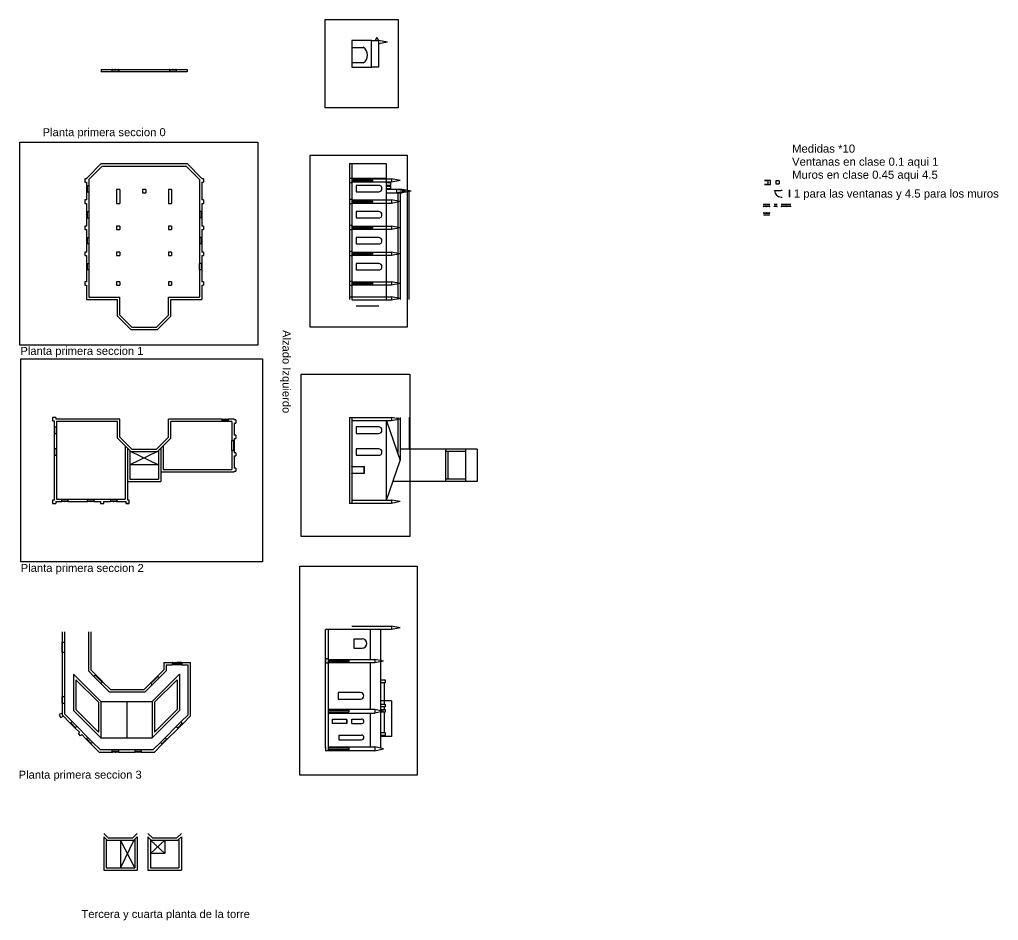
# Model space of a CAD drawing. Header units: millimetres. Extents: x 1971 to 2227, y 2630 to 3098.
# Drawn here: x 2103.8 to 2226.8, y 2651 to 2764.3 of the extents above; entities that cross this region are included whole.
import ezdxf

# ---------------------------------------------------------------- set-up
doc = ezdxf.new("R2010")
doc.units = ezdxf.units.MM
for name, color, linetype in [('CarpinteriaExterior', 130, 'Continuous'), ('Imagenes', 50, 'Continuous'), ('PrimerPlano', 160, 'Continuous'), ('SegundoPlano', 254, 'Continuous'), ('Texto', 250, 'Continuous')]:
    doc.layers.add(name, color=color, linetype=linetype)
doc.styles.get("Standard").update_dxf_attribs({"font": 'arial.ttf'})
picture_1 = doc.add_image_def('image3.png', size_in_pixel=(2560, 1440))
picture_2 = doc.add_image_def('image4.png', size_in_pixel=(2157, 1440))
picture_3 = doc.add_image_def('image2.png', size_in_pixel=(1712, 1440))
picture_4 = doc.add_image_def('image1.png', size_in_pixel=(1685, 1440))
picture_5 = doc.add_image_def('image8.png', size_in_pixel=(1920, 1080))
picture_6 = doc.add_image_def('image9.png', size_in_pixel=(1745, 1440))

msp = doc.modelspace()

# ---------------------------------------------------------------- linework, layer by layer
at = {"layer": 'CarpinteriaExterior'}
for p, q in [((2115.43, 2758.04), (2116.25, 2758.04)), ((2115.43, 2757.97), (2116.25, 2757.97)), ((2122.64, 2758.04), (2123.47, 2758.04)), ((2122.64, 2757.97), (2123.47, 2757.97)), ((2112.2, 2743.46), (2112.2, 2742.63)), ((2112.27, 2743.46), (2112.27, 2742.63)), ((2148.92, 2743.46), (2146.08, 2743.46)), ((2146.08, 2743.46), (2146.08, 2742.63)), ((2146.08, 2742.63), (2148.92, 2742.63)), ((2200.48, 2742.85), (2200.48, 2742.02)), ((2200.48, 2742.85), (2200.55, 2742.85)), ((2200.55, 2742.85), (2200.55, 2742.02)), ((2200.55, 2742.02), (2200.48, 2742.02)), ((2112.2, 2740.18), (2112.2, 2739.36)), ((2112.27, 2740.18), (2112.27, 2739.36)), ((2126.63, 2740.18), (2126.63, 2739.36)), ((2126.69, 2740.18), (2126.69, 2739.36)), ((2148.92, 2740.18), (2146.08, 2740.18)), ((2146.08, 2740.18), (2146.08, 2739.36)), ((2198.06, 2740.86), (2197.23, 2740.86)), ((2198.06, 2740.79), (2197.23, 2740.79)), ((2199, 2740.86), (2198.59, 2740.86)), ((2199, 2740.79), (2198.59, 2740.79)), ((2200.71, 2740.86), (2199.48, 2740.86)), ((2200.71, 2740.79), (2199.48, 2740.79)), ((2146.08, 2739.36), (2148.92, 2739.36)), ((2197.26, 2740.02), (2198.08, 2740.02)), ((2197.26, 2739.96), (2198.08, 2739.96)), ((2112.2, 2736.91), (2112.2, 2736.09)), ((2112.2, 2736.91), (2112.27, 2736.91)), ((2112.27, 2736.91), (2112.27, 2736.09)), ((2126.63, 2736.91), (2126.63, 2736.09)), ((2126.69, 2736.91), (2126.69, 2736.09)), ((2148.92, 2736.91), (2146.08, 2736.91)), ((2146.08, 2736.91), (2146.08, 2736.09)), ((2112.27, 2736.09), (2112.2, 2736.09)), ((2146.08, 2736.09), (2148.92, 2736.09)), ((2112.2, 2733.64), (2112.2, 2732.82)), ((2112.27, 2733.64), (2112.27, 2732.82)), ((2126.63, 2733.64), (2126.63, 2732.82)), ((2126.69, 2733.64), (2126.69, 2732.82)), ((2148.92, 2733.64), (2146.08, 2733.64)), ((2146.08, 2733.64), (2146.08, 2732.82)), ((2146.08, 2732.82), (2148.92, 2732.82)), ((2148.92, 2728.28), (2146.08, 2728.28)), ((2108.14, 2713.11), (2108.14, 2712.28)), ((2108.2, 2713.11), (2108.2, 2712.28)), ((2129.24, 2714.06), (2130.06, 2714.06)), ((2129.24, 2713.99), (2130.06, 2713.99)), ((2148.92, 2713.11), (2146.08, 2713.11)), ((2146.08, 2713.11), (2146.08, 2712.28)), ((2146.08, 2712.28), (2148.92, 2712.28)), ((2130.69, 2711.37), (2130.69, 2710.13)), ((2130.76, 2711.37), (2130.76, 2710.13)), ((2108.14, 2710.34), (2108.14, 2709.52)), ((2108.2, 2710.34), (2108.2, 2709.52)), ((2148.92, 2710.34), (2146.08, 2710.34)), ((2146.08, 2710.34), (2146.08, 2709.52)), ((2146.08, 2709.52), (2148.92, 2709.52)), ((2109.88, 2703.75), (2109.05, 2703.75)), ((2109.88, 2703.69), (2109.05, 2703.69)), ((2113.15, 2703.75), (2112.33, 2703.75)), ((2113.15, 2703.69), (2112.33, 2703.69)), ((2116.02, 2703.75), (2115.2, 2703.75)), ((2116.02, 2703.69), (2115.2, 2703.69)), ((2145.81, 2686.44), (2146.83, 2686.44)), ((2145.81, 2686.44), (2145.81, 2685.28)), ((2109.13, 2684.77), (2109.13, 2686.01)), ((2109.13, 2685.97), (2109.13, 2685.42)), ((2109.2, 2684.77), (2109.2, 2686.01)), ((2145.81, 2685.28), (2146.83, 2685.28)), ((2122.97, 2683.46), (2124.2, 2683.46)), ((2122.97, 2683.39), (2124.2, 2683.39)), ((2124.17, 2683.46), (2123.62, 2683.46)), ((2113.31, 2681.87), (2114.18, 2681)), ((2113.36, 2681.92), (2114.23, 2681.04)), ((2114.2, 2681.07), (2113.82, 2681.45)), ((2120.24, 2680.87), (2121.11, 2681.74)), ((2120.29, 2680.82), (2121.16, 2681.69)), ((2121.09, 2681.71), (2120.7, 2681.33)), ((2109.13, 2678.36), (2109.13, 2679.18)), ((2109.2, 2678.36), (2109.2, 2679.18)), ((2146.65, 2679.69), (2143.81, 2679.69)), ((2143.81, 2679.69), (2143.81, 2678.87)), ((2143.81, 2678.87), (2146.65, 2678.87)), ((2143.09, 2676.35), (2143.09, 2676.31)), ((2143.09, 2676.35), (2143.09, 2675.79)), ((2144.88, 2676.31), (2144.88, 2675.82)), ((2144.92, 2675.79), (2144.92, 2676.35)), ((2144.92, 2676.25), (2144.92, 2675.79)), ((2145.56, 2676.35), (2146.76, 2676.35)), ((2145.56, 2675.79), (2145.56, 2676.35)), ((2110.76, 2675.26), (2110.17, 2675.84)), ((2110.8, 2675.3), (2110.22, 2675.89)), ((2124.24, 2675.82), (2123.66, 2675.24)), ((2124.29, 2675.77), (2123.71, 2675.19)), ((2145.56, 2675.79), (2146.81, 2675.79)), ((2112.76, 2673.25), (2112.18, 2673.83)), ((2112.81, 2673.3), (2112.23, 2673.88)), ((2122.24, 2673.82), (2121.66, 2673.24)), ((2122.28, 2673.77), (2121.7, 2673.19)), ((2143.93, 2674.34), (2143.93, 2673.76)), ((2143.93, 2674.34), (2146.77, 2674.34)), ((2143.93, 2673.76), (2146.77, 2673.76)), ((2116.25, 2672.28), (2115.43, 2672.28)), ((2116.25, 2672.21), (2115.43, 2672.21)), ((2119.09, 2672.28), (2118.26, 2672.28)), ((2119.09, 2672.21), (2118.26, 2672.21))]:
    msp.add_line(p, q, dxfattribs=at)
for points in [[(2115.46, 2757.97), (2115.46, 2758.04), (2115.43, 2758.04), (2115.43, 2757.97), (2115.46, 2757.97)], [(2115.84, 2757.97), (2115.84, 2758.04), (2115.8, 2758.04), (2115.8, 2757.97), (2115.84, 2757.97)], [(2115.88, 2757.97), (2115.88, 2758.04), (2115.84, 2758.04), (2115.84, 2757.97), (2115.88, 2757.97)], [(2116.25, 2757.97), (2116.25, 2758.04), (2116.21, 2758.04), (2116.21, 2757.97), (2116.25, 2757.97)], [(2122.68, 2757.97), (2122.68, 2758.04), (2122.64, 2758.04), (2122.64, 2757.97), (2122.68, 2757.97)], [(2123.05, 2757.97), (2123.05, 2758.04), (2123.02, 2758.04), (2123.02, 2757.97), (2123.05, 2757.97)], [(2123.09, 2757.97), (2123.09, 2758.04), (2123.05, 2758.04), (2123.05, 2757.97), (2123.09, 2757.97)], [(2123.47, 2757.97), (2123.47, 2758.04), (2123.43, 2758.04), (2123.43, 2757.97), (2123.47, 2757.97)], [(2112.2, 2743.42), (2112.27, 2743.42), (2112.27, 2743.46), (2112.2, 2743.46), (2112.2, 2743.42)], [(2112.2, 2743.05), (2112.27, 2743.05), (2112.27, 2743.08), (2112.2, 2743.08), (2112.2, 2743.05)], [(2112.2, 2743.01), (2112.27, 2743.01), (2112.27, 2743.05), (2112.2, 2743.05), (2112.2, 2743.01)], [(2112.2, 2742.63), (2112.27, 2742.63), (2112.27, 2742.67), (2112.2, 2742.67), (2112.2, 2742.63)], [(2200.48, 2742.81), (2200.55, 2742.81), (2200.55, 2742.85), (2200.48, 2742.85), (2200.48, 2742.81)], [(2200.48, 2742.44), (2200.55, 2742.44), (2200.55, 2742.47), (2200.48, 2742.47), (2200.48, 2742.44)], [(2200.48, 2742.4), (2200.55, 2742.4), (2200.55, 2742.44), (2200.48, 2742.44), (2200.48, 2742.4)], [(2200.48, 2742.02), (2200.55, 2742.02), (2200.55, 2742.06), (2200.48, 2742.06), (2200.48, 2742.02)], [(2112.2, 2740.15), (2112.27, 2740.15), (2112.27, 2740.18), (2112.2, 2740.18), (2112.2, 2740.15)], [(2126.63, 2740.15), (2126.69, 2740.15), (2126.69, 2740.18), (2126.63, 2740.18), (2126.63, 2740.15)], [(2197.23, 2740.86), (2197.23, 2740.79), (2197.27, 2740.79), (2197.27, 2740.86), (2197.23, 2740.86)], [(2197.61, 2740.86), (2197.61, 2740.79), (2197.64, 2740.79), (2197.64, 2740.86), (2197.61, 2740.86)], [(2197.64, 2740.86), (2197.64, 2740.79), (2197.68, 2740.79), (2197.68, 2740.86), (2197.64, 2740.86)], [(2198.02, 2740.86), (2198.02, 2740.79), (2198.06, 2740.79), (2198.06, 2740.86), (2198.02, 2740.86)], [(2198.59, 2740.86), (2198.59, 2740.79), (2198.62, 2740.79), (2198.62, 2740.86), (2198.59, 2740.86)], [(2198.96, 2740.86), (2198.96, 2740.79), (2199, 2740.79), (2199, 2740.86), (2198.96, 2740.86)], [(2199.48, 2740.86), (2199.48, 2740.79), (2199.52, 2740.79), (2199.52, 2740.86), (2199.48, 2740.86)], [(2200.06, 2740.86), (2200.06, 2740.79), (2200.1, 2740.79), (2200.1, 2740.86), (2200.06, 2740.86)], [(2200.1, 2740.86), (2200.1, 2740.79), (2200.13, 2740.79), (2200.13, 2740.86), (2200.1, 2740.86)], [(2200.68, 2740.86), (2200.68, 2740.79), (2200.71, 2740.79), (2200.71, 2740.86), (2200.68, 2740.86)], [(2112.2, 2739.77), (2112.27, 2739.77), (2112.27, 2739.81), (2112.2, 2739.81), (2112.2, 2739.77)], [(2112.2, 2739.74), (2112.27, 2739.74), (2112.27, 2739.77), (2112.2, 2739.77), (2112.2, 2739.74)], [(2112.2, 2739.36), (2112.27, 2739.36), (2112.27, 2739.4), (2112.2, 2739.4), (2112.2, 2739.36)], [(2126.63, 2739.77), (2126.69, 2739.77), (2126.69, 2739.81), (2126.63, 2739.81), (2126.63, 2739.77)], [(2126.63, 2739.74), (2126.69, 2739.74), (2126.69, 2739.77), (2126.63, 2739.77), (2126.63, 2739.74)], [(2126.63, 2739.36), (2126.69, 2739.36), (2126.69, 2739.4), (2126.63, 2739.4), (2126.63, 2739.36)], [(2197.29, 2739.96), (2197.29, 2740.02), (2197.26, 2740.02), (2197.26, 2739.96), (2197.29, 2739.96)], [(2197.67, 2739.96), (2197.67, 2740.02), (2197.63, 2740.02), (2197.63, 2739.96), (2197.67, 2739.96)], [(2197.7, 2739.96), (2197.7, 2740.02), (2197.67, 2740.02), (2197.67, 2739.96), (2197.7, 2739.96)], [(2198.08, 2739.96), (2198.08, 2740.02), (2198.04, 2740.02), (2198.04, 2739.96), (2198.08, 2739.96)], [(2112.2, 2736.88), (2112.27, 2736.88), (2112.27, 2736.91), (2112.2, 2736.91), (2112.2, 2736.88)], [(2112.2, 2736.5), (2112.27, 2736.5), (2112.27, 2736.54), (2112.2, 2736.54), (2112.2, 2736.5)], [(2112.2, 2736.47), (2112.27, 2736.47), (2112.27, 2736.5), (2112.2, 2736.5), (2112.2, 2736.47)], [(2126.63, 2736.88), (2126.69, 2736.88), (2126.69, 2736.91), (2126.63, 2736.91), (2126.63, 2736.88)], [(2126.63, 2736.5), (2126.69, 2736.5), (2126.69, 2736.54), (2126.63, 2736.54), (2126.63, 2736.5)], [(2126.63, 2736.47), (2126.69, 2736.47), (2126.69, 2736.5), (2126.63, 2736.5), (2126.63, 2736.47)], [(2112.2, 2736.09), (2112.27, 2736.09), (2112.27, 2736.13), (2112.2, 2736.13), (2112.2, 2736.09)], [(2126.63, 2736.09), (2126.69, 2736.09), (2126.69, 2736.13), (2126.63, 2736.13), (2126.63, 2736.09)], [(2112.2, 2733.6), (2112.27, 2733.6), (2112.27, 2733.64), (2112.2, 2733.64), (2112.2, 2733.6)], [(2112.2, 2733.23), (2112.27, 2733.23), (2112.27, 2733.27), (2112.2, 2733.27), (2112.2, 2733.23)], [(2112.2, 2733.19), (2112.27, 2733.19), (2112.27, 2733.23), (2112.2, 2733.23), (2112.2, 2733.19)], [(2112.2, 2732.82), (2112.27, 2732.82), (2112.27, 2732.86), (2112.2, 2732.86), (2112.2, 2732.82)], [(2126.63, 2733.6), (2126.69, 2733.6), (2126.69, 2733.64), (2126.63, 2733.64), (2126.63, 2733.6)], [(2126.63, 2733.23), (2126.69, 2733.23), (2126.69, 2733.27), (2126.63, 2733.27), (2126.63, 2733.23)], [(2126.63, 2733.19), (2126.69, 2733.19), (2126.69, 2733.23), (2126.63, 2733.23), (2126.63, 2733.19)], [(2126.63, 2732.82), (2126.69, 2732.82), (2126.69, 2732.86), (2126.63, 2732.86), (2126.63, 2732.82)], [(2108.14, 2713.07), (2108.2, 2713.07), (2108.2, 2713.11), (2108.14, 2713.11), (2108.14, 2713.07)], [(2129.27, 2713.99), (2129.27, 2714.06), (2129.24, 2714.06), (2129.24, 2713.99), (2129.27, 2713.99)], [(2129.65, 2713.99), (2129.65, 2714.06), (2129.61, 2714.06), (2129.61, 2713.99), (2129.65, 2713.99)], [(2129.69, 2713.99), (2129.69, 2714.06), (2129.65, 2714.06), (2129.65, 2713.99), (2129.69, 2713.99)], [(2130.06, 2713.99), (2130.06, 2714.06), (2130.02, 2714.06), (2130.02, 2713.99), (2130.06, 2713.99)], [(2108.14, 2712.69), (2108.2, 2712.69), (2108.2, 2712.73), (2108.14, 2712.73), (2108.14, 2712.69)], [(2108.14, 2712.66), (2108.2, 2712.66), (2108.2, 2712.69), (2108.14, 2712.69), (2108.14, 2712.66)], [(2108.14, 2712.28), (2108.2, 2712.28), (2108.2, 2712.32), (2108.14, 2712.32), (2108.14, 2712.28)], [(2130.69, 2711.33), (2130.76, 2711.33), (2130.76, 2711.37), (2130.69, 2711.37), (2130.69, 2711.33)], [(2130.69, 2710.75), (2130.76, 2710.75), (2130.76, 2710.79), (2130.69, 2710.79), (2130.69, 2710.75)], [(2130.69, 2710.71), (2130.76, 2710.71), (2130.76, 2710.75), (2130.69, 2710.75), (2130.69, 2710.71)], [(2108.14, 2710.31), (2108.2, 2710.31), (2108.2, 2710.34), (2108.14, 2710.34), (2108.14, 2710.31)], [(2108.14, 2709.93), (2108.2, 2709.93), (2108.2, 2709.97), (2108.14, 2709.97), (2108.14, 2709.93)], [(2108.14, 2709.89), (2108.2, 2709.89), (2108.2, 2709.93), (2108.14, 2709.93), (2108.14, 2709.89)], [(2108.14, 2709.52), (2108.2, 2709.52), (2108.2, 2709.56), (2108.14, 2709.56), (2108.14, 2709.52)], [(2130.69, 2710.13), (2130.76, 2710.13), (2130.76, 2710.17), (2130.69, 2710.17), (2130.69, 2710.13)], [(2147.1, 2708.08), (2145.54, 2708.08), (2145.54, 2708.12), (2147.13, 2708.12)], [(2147.13, 2707.23), (2145.54, 2707.23), (2145.54, 2707.26), (2147.1, 2707.26)], [(2147.1, 2707.26), (2147.1, 2708.08)], [(2147.13, 2707.23), (2147.13, 2708.12)], [(2109.05, 2703.75), (2109.05, 2703.69), (2109.09, 2703.69), (2109.09, 2703.75), (2109.05, 2703.75)], [(2109.43, 2703.75), (2109.43, 2703.69), (2109.47, 2703.69), (2109.47, 2703.75), (2109.43, 2703.75)], [(2109.47, 2703.75), (2109.47, 2703.69), (2109.5, 2703.69), (2109.5, 2703.75), (2109.47, 2703.75)], [(2109.84, 2703.75), (2109.84, 2703.69), (2109.88, 2703.69), (2109.88, 2703.75), (2109.84, 2703.75)], [(2112.33, 2703.75), (2112.33, 2703.69), (2112.37, 2703.69), (2112.37, 2703.75), (2112.33, 2703.75)], [(2112.71, 2703.75), (2112.71, 2703.69), (2112.74, 2703.69), (2112.74, 2703.75), (2112.71, 2703.75)], [(2112.74, 2703.75), (2112.74, 2703.69), (2112.78, 2703.69), (2112.78, 2703.75), (2112.74, 2703.75)], [(2113.12, 2703.75), (2113.12, 2703.69), (2113.15, 2703.69), (2113.15, 2703.75), (2113.12, 2703.75)], [(2115.2, 2703.75), (2115.2, 2703.69), (2115.24, 2703.69), (2115.24, 2703.75), (2115.2, 2703.75)], [(2115.57, 2703.75), (2115.57, 2703.69), (2115.61, 2703.69), (2115.61, 2703.75), (2115.57, 2703.75)], [(2115.61, 2703.75), (2115.61, 2703.69), (2115.65, 2703.69), (2115.65, 2703.75), (2115.61, 2703.75)], [(2115.99, 2703.75), (2115.99, 2703.69), (2116.02, 2703.69), (2116.02, 2703.75), (2115.99, 2703.75)], [(2109.2, 2686.01), (2109.13, 2686.01), (2109.13, 2685.97), (2109.2, 2685.97), (2109.2, 2686.01)], [(2109.2, 2685.42), (2109.13, 2685.42), (2109.13, 2685.39), (2109.2, 2685.39), (2109.2, 2685.42)], [(2109.2, 2685.39), (2109.13, 2685.39), (2109.13, 2685.35), (2109.2, 2685.35), (2109.2, 2685.39)], [(2109.2, 2684.81), (2109.13, 2684.81), (2109.13, 2684.77), (2109.2, 2684.77), (2109.2, 2684.81)], [(2123.01, 2683.39), (2123.01, 2683.46), (2122.97, 2683.46), (2122.97, 2683.39), (2123.01, 2683.39)], [(2123.59, 2683.39), (2123.59, 2683.46), (2123.55, 2683.46), (2123.55, 2683.39), (2123.59, 2683.39)], [(2123.62, 2683.39), (2123.62, 2683.46), (2123.59, 2683.46), (2123.59, 2683.39), (2123.62, 2683.39)], [(2124.2, 2683.39), (2124.2, 2683.46), (2124.17, 2683.46), (2124.17, 2683.39), (2124.2, 2683.39)], [(2113.33, 2681.84), (2113.38, 2681.89), (2113.36, 2681.92), (2113.31, 2681.87), (2113.33, 2681.84)], [(2113.74, 2681.43), (2113.79, 2681.48), (2113.77, 2681.5), (2113.72, 2681.46), (2113.74, 2681.43)], [(2113.77, 2681.41), (2113.82, 2681.45), (2113.79, 2681.48), (2113.74, 2681.43), (2113.77, 2681.41)], [(2120.72, 2681.26), (2120.68, 2681.3), (2120.65, 2681.28), (2120.7, 2681.23), (2120.72, 2681.26)], [(2120.75, 2681.28), (2120.7, 2681.33), (2120.68, 2681.3), (2120.72, 2681.26), (2120.75, 2681.28)], [(2121.16, 2681.69), (2121.11, 2681.74), (2121.09, 2681.71), (2121.13, 2681.67), (2121.16, 2681.69)], [(2114.18, 2681), (2114.23, 2681.04), (2114.2, 2681.07), (2114.15, 2681.02), (2114.18, 2681)], [(2120.31, 2680.85), (2120.27, 2680.89), (2120.24, 2680.87), (2120.29, 2680.82), (2120.31, 2680.85)], [(2109.2, 2679.18), (2109.13, 2679.18), (2109.13, 2679.14), (2109.2, 2679.14), (2109.2, 2679.18)], [(2109.2, 2678.81), (2109.13, 2678.81), (2109.13, 2678.77), (2109.2, 2678.77), (2109.2, 2678.81)], [(2109.2, 2678.77), (2109.13, 2678.77), (2109.13, 2678.73), (2109.2, 2678.73), (2109.2, 2678.77)], [(2109.2, 2678.39), (2109.13, 2678.39), (2109.13, 2678.36), (2109.2, 2678.36), (2109.2, 2678.39)], [(2143.09, 2676.35), (2144.92, 2676.35)], [(2144.88, 2676.31), (2143.09, 2676.31)], [(2110.22, 2675.89), (2110.17, 2675.84), (2110.2, 2675.81), (2110.25, 2675.86), (2110.22, 2675.89)], [(2110.49, 2675.62), (2110.44, 2675.57), (2110.47, 2675.55), (2110.51, 2675.59), (2110.49, 2675.62)], [(2110.51, 2675.59), (2110.47, 2675.55), (2110.49, 2675.52), (2110.54, 2675.57), (2110.51, 2675.59)], [(2110.78, 2675.33), (2110.73, 2675.28), (2110.76, 2675.26), (2110.8, 2675.3), (2110.78, 2675.33)], [(2123.66, 2675.24), (2123.71, 2675.19), (2123.73, 2675.22), (2123.68, 2675.27), (2123.66, 2675.24)], [(2123.92, 2675.51), (2123.97, 2675.46), (2124, 2675.48), (2123.95, 2675.53), (2123.92, 2675.51)], [(2123.95, 2675.53), (2124, 2675.48), (2124.02, 2675.51), (2123.98, 2675.56), (2123.95, 2675.53)], [(2124.21, 2675.8), (2124.26, 2675.75), (2124.29, 2675.77), (2124.24, 2675.82), (2124.21, 2675.8)], [(2143.09, 2675.82), (2144.88, 2675.82)], [(2144.92, 2675.79), (2143.09, 2675.79)], [(2112.23, 2673.88), (2112.18, 2673.83), (2112.2, 2673.81), (2112.25, 2673.86), (2112.23, 2673.88)], [(2122.21, 2673.79), (2122.26, 2673.75), (2122.28, 2673.77), (2122.24, 2673.82), (2122.21, 2673.79)], [(2112.49, 2673.62), (2112.44, 2673.57), (2112.47, 2673.54), (2112.52, 2673.59), (2112.49, 2673.62)], [(2112.52, 2673.59), (2112.47, 2673.54), (2112.5, 2673.52), (2112.54, 2673.57), (2112.52, 2673.59)], [(2112.78, 2673.33), (2112.73, 2673.28), (2112.76, 2673.25), (2112.81, 2673.3), (2112.78, 2673.33)], [(2121.66, 2673.24), (2121.7, 2673.19), (2121.73, 2673.22), (2121.68, 2673.26), (2121.66, 2673.24)], [(2121.92, 2673.5), (2121.97, 2673.45), (2121.99, 2673.48), (2121.95, 2673.53), (2121.92, 2673.5)], [(2121.95, 2673.53), (2121.99, 2673.48), (2122.02, 2673.51), (2121.97, 2673.55), (2121.95, 2673.53)], [(2115.43, 2672.28), (2115.43, 2672.21), (2115.47, 2672.21), (2115.47, 2672.28), (2115.43, 2672.28)], [(2115.81, 2672.28), (2115.81, 2672.21), (2115.84, 2672.21), (2115.84, 2672.28), (2115.81, 2672.28)], [(2115.84, 2672.28), (2115.84, 2672.21), (2115.88, 2672.21), (2115.88, 2672.28), (2115.84, 2672.28)], [(2116.22, 2672.28), (2116.22, 2672.21), (2116.25, 2672.21), (2116.25, 2672.28), (2116.22, 2672.28)], [(2118.26, 2672.28), (2118.26, 2672.21), (2118.3, 2672.21), (2118.3, 2672.28), (2118.26, 2672.28)], [(2118.64, 2672.28), (2118.64, 2672.21), (2118.68, 2672.21), (2118.68, 2672.28), (2118.64, 2672.28)], [(2118.68, 2672.28), (2118.68, 2672.21), (2118.71, 2672.21), (2118.71, 2672.28), (2118.68, 2672.28)], [(2119.05, 2672.28), (2119.05, 2672.21), (2119.09, 2672.21), (2119.09, 2672.28), (2119.05, 2672.28)]]:
    msp.add_lwpolyline(points, dxfattribs=at)
for points in [[(2198.65, 2742.78), (2198.65, 2742.81), (2199.47, 2742.81), (2199.47, 2742.78)], [(2199.47, 2742.81), (2199.47, 2742.84), (2199.58, 2742.84), (2199.58, 2742.81)], [(2199.47, 2741.95), (2199.47, 2741.99), (2199.58, 2741.99), (2199.58, 2741.95)]]:
    msp.add_lwpolyline(points, close=True, dxfattribs=at)
for centre, radius, start, end in [((2148.92, 2743.05), 0.411, 270, 90), ((2199.47, 2742.81), 0.823, 180, 270), ((2148.92, 2739.77), 0.411, 270, 90), ((2148.92, 2736.5), 0.411, 270, 90), ((2148.92, 2733.23), 0.411, 270, 90), ((2148.92, 2712.69), 0.411, 270, 90), ((2148.92, 2709.93), 0.411, 270, 90), ((2146.83, 2685.86), 0.581, 270, 90), ((2146.65, 2679.28), 0.411, 270, 90), ((2146.78, 2676.07), 0.28, 276.5533, 93.3286), ((2146.77, 2674.05), 0.291, 270, 90)]:
    msp.add_arc(centre, radius, start, end, dxfattribs=at)
at = {"layer": 'PrimerPlano'}
for p, q in [((2145.54, 2761.66), (2145.54, 2758.32)), ((2114.05, 2758.04), (2115.43, 2758.04)), ((2114.05, 2758.04), (2114.05, 2757.74)), ((2115.43, 2757.74), (2114.05, 2757.74)), ((2115.43, 2757.74), (2115.43, 2758.04)), ((2116.25, 2758.04), (2116.25, 2757.74)), ((2116.25, 2758.04), (2122.64, 2758.04)), ((2122.64, 2757.74), (2116.25, 2757.74)), ((2122.64, 2758.04), (2122.64, 2757.74)), ((2123.47, 2758.04), (2123.47, 2757.74)), ((2123.47, 2758.04), (2124.84, 2758.04)), ((2124.84, 2757.74), (2123.47, 2757.74)), ((2124.84, 2758.04), (2124.84, 2757.74)), ((2112.2, 2744.34), (2114.05, 2746.19)), ((2112.5, 2744.21), (2114.17, 2745.88)), ((2114.05, 2746.19), (2124.84, 2746.19)), ((2114.17, 2745.88), (2124.72, 2745.88)), ((2126.39, 2744.21), (2124.72, 2745.88)), ((2126.69, 2744.34), (2124.84, 2746.19)), ((2145.23, 2746.19), (2145.23, 2729.12)), ((2111.99, 2744.27), (2111.99, 2743.86)), ((2112.2, 2744.27), (2111.99, 2744.27)), ((2111.99, 2743.86), (2112.2, 2743.86)), ((2112.2, 2744.34), (2112.2, 2744.27)), ((2112.2, 2743.86), (2112.2, 2741.62)), ((2112.5, 2744.21), (2112.5, 2743.46)), ((2126.39, 2744.21), (2126.39, 2740.18)), ((2126.69, 2744.34), (2126.69, 2744.27)), ((2126.9, 2744.27), (2126.69, 2744.27)), ((2126.69, 2743.86), (2126.9, 2743.86)), ((2126.69, 2743.86), (2126.69, 2741.62)), ((2126.9, 2744.27), (2126.9, 2743.86)), ((2198.15, 2744.09), (2197.41, 2744.09)), ((2197.82, 2744.03), (2197.41, 2744.03)), ((2197.82, 2744.03), (2197.82, 2743.62)), ((2198.15, 2743.55), (2198.15, 2744.09)), ((2198.82, 2744.05), (2198.82, 2743.64)), ((2199.23, 2744.05), (2198.82, 2744.05)), ((2199.23, 2744.05), (2199.23, 2743.64)), ((2112.2, 2743.46), (2112.5, 2743.46)), ((2112.2, 2742.63), (2112.5, 2742.63)), ((2112.5, 2742.63), (2112.5, 2740.18)), ((2115.99, 2742.92), (2115.99, 2741.2)), ((2116.4, 2742.92), (2115.99, 2742.92)), ((2116.4, 2742.92), (2116.4, 2741.2)), ((2119.24, 2742.92), (2119.24, 2742.51)), ((2119.65, 2742.92), (2119.24, 2742.92)), ((2119.65, 2742.92), (2119.65, 2742.51)), ((2122.49, 2742.92), (2122.49, 2741.2)), ((2122.9, 2742.92), (2122.49, 2742.92)), ((2122.9, 2742.92), (2122.9, 2741.2)), ((2197.41, 2743.62), (2197.82, 2743.62)), ((2197.41, 2743.55), (2198.15, 2743.55)), ((2198.82, 2743.64), (2199.23, 2743.64)), ((2111.99, 2741.62), (2111.99, 2741.2)), ((2112.2, 2741.62), (2111.99, 2741.62)), ((2119.24, 2742.51), (2119.65, 2742.51)), ((2126.9, 2741.62), (2126.69, 2741.62)), ((2126.9, 2741.62), (2126.9, 2741.2)), ((2111.99, 2741.2), (2112.2, 2741.2)), ((2112.2, 2741.2), (2112.2, 2740.18)), ((2112.2, 2740.18), (2112.5, 2740.18)), ((2115.99, 2741.2), (2116.4, 2741.2)), ((2122.49, 2741.2), (2122.9, 2741.2)), ((2126.69, 2740.18), (2126.39, 2740.18)), ((2126.69, 2741.2), (2126.9, 2741.2)), ((2126.69, 2741.2), (2126.69, 2738.34)), ((2112.2, 2739.36), (2112.2, 2738.34)), ((2112.2, 2739.36), (2112.5, 2739.36)), ((2112.5, 2739.36), (2112.5, 2737.13)), ((2126.39, 2739.36), (2126.39, 2736.91)), ((2126.69, 2739.36), (2126.39, 2739.36)), ((2111.99, 2738.34), (2111.99, 2737.93)), ((2112.2, 2738.34), (2111.99, 2738.34)), ((2111.99, 2737.93), (2112.2, 2737.93)), ((2112.2, 2737.93), (2112.2, 2737.13)), ((2115.99, 2738.34), (2115.99, 2737.93)), ((2116.4, 2738.34), (2115.99, 2738.34)), ((2115.99, 2737.93), (2116.4, 2737.93)), ((2116.4, 2738.34), (2116.4, 2737.93)), ((2122.49, 2738.34), (2122.49, 2737.93)), ((2122.9, 2738.34), (2122.49, 2738.34)), ((2122.49, 2737.93), (2122.9, 2737.93)), ((2122.9, 2738.34), (2122.9, 2737.93)), ((2126.9, 2738.34), (2126.69, 2738.34)), ((2126.69, 2737.93), (2126.9, 2737.93)), ((2126.69, 2737.93), (2126.69, 2735.07)), ((2126.9, 2738.34), (2126.9, 2737.93)), ((2112.2, 2737.13), (2112.2, 2736.91)), ((2112.2, 2736.91), (2112.5, 2736.91)), ((2112.5, 2737.13), (2112.5, 2737.13)), ((2112.5, 2737.13), (2112.5, 2736.91)), ((2126.69, 2736.91), (2126.39, 2736.91)), ((2112.2, 2736.09), (2112.2, 2735.07)), ((2112.5, 2736.09), (2112.2, 2736.09)), ((2112.5, 2736.09), (2112.5, 2733.64)), ((2126.39, 2736.09), (2126.39, 2733.64)), ((2126.69, 2736.09), (2126.39, 2736.09)), ((2111.99, 2735.07), (2111.99, 2734.66)), ((2112.2, 2735.07), (2111.99, 2735.07)), ((2111.99, 2734.66), (2112.2, 2734.66)), ((2112.2, 2734.66), (2112.2, 2731.32)), ((2115.99, 2735.07), (2115.99, 2734.66)), ((2116.4, 2735.07), (2115.99, 2735.07)), ((2115.99, 2734.66), (2116.4, 2734.66)), ((2116.4, 2735.07), (2116.4, 2734.66)), ((2122.49, 2735.07), (2122.49, 2734.66)), ((2122.9, 2735.07), (2122.49, 2735.07)), ((2122.49, 2734.66), (2122.9, 2734.66)), ((2122.9, 2735.07), (2122.9, 2734.66)), ((2126.9, 2735.07), (2126.69, 2735.07)), ((2126.69, 2734.66), (2126.9, 2734.66)), ((2126.69, 2734.66), (2126.69, 2731.32)), ((2126.9, 2735.07), (2126.9, 2734.66)), ((2112.2, 2733.64), (2112.5, 2733.64)), ((2112.5, 2732.82), (2112.2, 2732.82)), ((2112.5, 2732.82), (2112.5, 2729.42)), ((2126.69, 2733.64), (2126.39, 2733.64)), ((2126.39, 2732.82), (2126.39, 2729.42)), ((2126.69, 2732.82), (2126.39, 2732.82)), ((2111.99, 2731.32), (2111.99, 2730.91)), ((2112.2, 2731.32), (2111.99, 2731.32)), ((2111.99, 2730.91), (2112.2, 2730.91)), ((2112.2, 2730.91), (2112.2, 2729.12)), ((2115.99, 2731.32), (2115.99, 2730.91)), ((2116.4, 2731.32), (2115.99, 2731.32)), ((2115.99, 2730.91), (2116.4, 2730.91)), ((2116.4, 2731.32), (2116.4, 2730.91)), ((2122.49, 2731.32), (2122.49, 2730.91)), ((2122.9, 2731.32), (2122.49, 2731.32)), ((2122.49, 2730.91), (2122.9, 2730.91)), ((2122.9, 2731.32), (2122.9, 2730.91)), ((2126.9, 2731.32), (2126.69, 2731.32)), ((2126.69, 2730.91), (2126.9, 2730.91)), ((2126.69, 2730.91), (2126.69, 2729.12)), ((2126.9, 2731.32), (2126.9, 2730.91)), ((2112.2, 2729.12), (2114.75, 2729.12)), ((2112.5, 2729.42), (2114.75, 2729.42)), ((2114.75, 2729.42), (2116.4, 2729.42)), ((2114.75, 2729.12), (2116.1, 2729.12)), ((2116.1, 2727.02), (2116.1, 2729.12)), ((2116.4, 2727.15), (2116.4, 2729.42)), ((2122.49, 2729.42), (2125.04, 2729.42)), ((2122.49, 2727.15), (2122.49, 2729.42)), ((2122.79, 2729.12), (2125.04, 2729.12)), ((2122.79, 2727.02), (2122.79, 2729.12)), ((2125.04, 2729.42), (2126.39, 2729.42)), ((2125.04, 2729.12), (2126.69, 2729.12)), ((2117.77, 2725.35), (2116.1, 2727.02)), ((2117.9, 2725.65), (2116.4, 2727.15)), ((2120.99, 2725.65), (2122.49, 2727.15)), ((2121.12, 2725.35), (2122.79, 2727.02)), ((2117.9, 2725.65), (2120.99, 2725.65)), ((2117.77, 2725.35), (2121.12, 2725.35)), ((2107.93, 2714.27), (2107.93, 2713.85)), ((2108.34, 2714.27), (2107.93, 2714.27)), ((2107.93, 2713.85), (2108.14, 2713.85)), ((2108.14, 2713.85), (2108.14, 2713.11)), ((2108.14, 2713.11), (2108.44, 2713.11)), ((2108.34, 2714.27), (2108.34, 2714.06)), ((2116.4, 2714.06), (2108.34, 2714.06)), ((2116.1, 2713.76), (2108.44, 2713.76)), ((2108.44, 2713.76), (2108.44, 2713.11)), ((2116.1, 2711.66), (2116.1, 2713.76)), ((2116.4, 2711.79), (2116.4, 2714.06)), ((2129.24, 2714.06), (2122.49, 2714.06)), ((2122.49, 2711.79), (2122.49, 2714.06)), ((2129.24, 2713.76), (2122.79, 2713.76)), ((2122.79, 2711.66), (2122.79, 2713.76)), ((2129.24, 2713.76), (2129.24, 2714.06)), ((2130.76, 2714.06), (2130.06, 2714.06)), ((2130.06, 2713.76), (2130.06, 2714.06)), ((2130.45, 2713.76), (2130.06, 2713.76)), ((2130.45, 2713.76), (2130.45, 2711.37)), ((2130.76, 2714.06), (2130.76, 2713.99)), ((2130.96, 2713.99), (2130.76, 2713.99)), ((2130.76, 2713.58), (2130.96, 2713.58)), ((2130.76, 2713.58), (2130.76, 2712.06)), ((2130.96, 2713.99), (2130.96, 2713.58)), ((2145.23, 2714.27), (2145.23, 2703.48)), ((2108.14, 2712.28), (2108.14, 2710.34)), ((2108.14, 2712.28), (2108.44, 2712.28)), ((2108.44, 2712.28), (2108.44, 2710.34)), ((2130.96, 2712.06), (2130.76, 2712.06)), ((2130.96, 2712.06), (2130.96, 2711.65)), ((2117.77, 2709.99), (2116.1, 2711.66)), ((2117.9, 2710.29), (2116.4, 2711.79)), ((2117.05, 2710.72), (2117.05, 2703.99)), ((2120.99, 2710.29), (2122.49, 2711.79)), ((2121.12, 2709.99), (2122.79, 2711.66)), ((2121.85, 2710.72), (2121.85, 2707.74)), ((2130.45, 2711.37), (2130.76, 2711.37)), ((2130.76, 2711.65), (2130.96, 2711.65)), ((2130.76, 2711.65), (2130.76, 2711.37)), ((2108.44, 2710.34), (2108.14, 2710.34)), ((2108.14, 2709.52), (2108.14, 2703.89)), ((2108.14, 2709.52), (2108.44, 2709.52)), ((2108.44, 2709.52), (2108.44, 2703.99)), ((2117.35, 2710.42), (2117.35, 2703.89)), ((2117.65, 2710.11), (2117.65, 2706.52)), ((2117.77, 2709.99), (2121.12, 2709.99)), ((2117.9, 2710.29), (2120.99, 2710.29)), ((2121.24, 2710.11), (2121.24, 2706.52)), ((2121.55, 2710.42), (2121.55, 2706.22)), ((2130.76, 2710.13), (2130.45, 2710.13)), ((2130.45, 2710.13), (2130.45, 2707.74)), ((2130.76, 2710.13), (2130.76, 2709.85)), ((2130.96, 2709.85), (2130.76, 2709.85)), ((2130.76, 2709.44), (2130.96, 2709.44)), ((2130.76, 2709.44), (2130.76, 2707.92)), ((2130.96, 2709.85), (2130.96, 2709.44)), ((2121.24, 2708.32), (2117.65, 2708.32)), ((2117.65, 2708.32), (2117.65, 2708.32)), ((2121.55, 2707.44), (2130.76, 2707.44)), ((2121.85, 2707.74), (2130.45, 2707.74)), ((2130.96, 2707.92), (2130.76, 2707.92)), ((2130.76, 2707.51), (2130.96, 2707.51)), ((2130.76, 2707.51), (2130.76, 2707.44)), ((2130.96, 2707.92), (2130.96, 2707.51)), ((2117.35, 2706.22), (2121.55, 2706.22)), ((2117.65, 2706.52), (2121.24, 2706.52)), ((2107.93, 2703.89), (2107.93, 2703.48)), ((2108.14, 2703.89), (2107.93, 2703.89)), ((2107.93, 2703.48), (2108.34, 2703.48)), ((2108.34, 2703.69), (2109.05, 2703.69)), ((2108.34, 2703.69), (2108.34, 2703.48)), ((2108.44, 2703.99), (2109.05, 2703.99)), ((2109.05, 2703.99), (2109.05, 2703.75)), ((2109.88, 2703.99), (2112.33, 2703.99)), ((2109.88, 2703.99), (2109.88, 2703.75)), ((2109.88, 2703.69), (2112.33, 2703.69)), ((2112.33, 2703.75), (2112.33, 2703.99)), ((2113.15, 2703.99), (2115.2, 2703.99)), ((2113.15, 2703.75), (2113.15, 2703.99)), ((2113.15, 2703.69), (2113.97, 2703.69)), ((2113.97, 2703.69), (2113.97, 2703.48)), ((2113.97, 2703.48), (2114.38, 2703.48)), ((2114.38, 2703.48), (2114.38, 2703.69)), ((2114.38, 2703.69), (2115.2, 2703.69)), ((2115.2, 2703.99), (2115.2, 2703.75)), ((2116.02, 2703.99), (2117.05, 2703.99)), ((2116.02, 2703.99), (2116.02, 2703.75)), ((2116.02, 2703.69), (2117.14, 2703.69)), ((2117.14, 2703.69), (2117.14, 2703.48)), ((2117.55, 2703.48), (2117.14, 2703.48)), ((2117.14, 2703.48), (2117.55, 2703.48)), ((2117.55, 2703.89), (2117.35, 2703.89)), ((2117.55, 2703.48), (2117.55, 2703.89)), ((2109.13, 2687.32), (2109.13, 2686.01)), ((2109.44, 2687.32), (2109.44, 2686.01)), ((2112.44, 2687.32), (2112.44, 2682.41)), ((2112.74, 2687.32), (2112.74, 2682.53)), ((2142.25, 2672.72), (2142.25, 2687.62)), ((2109.13, 2686.01), (2109.44, 2686.01)), ((2109.13, 2684.77), (2109.13, 2679.18)), ((2109.13, 2684.77), (2109.44, 2684.77)), ((2109.44, 2684.77), (2109.44, 2679.18)), ((2112.44, 2682.41), (2113.14, 2681.7)), ((2113.36, 2681.92), (2112.74, 2682.53)), ((2121.11, 2681.74), (2121.91, 2682.53)), ((2122.21, 2682.41), (2121.33, 2681.53)), ((2121.91, 2683.46), (2121.91, 2682.53)), ((2121.91, 2683.46), (2122.97, 2683.46)), ((2122.21, 2683.16), (2122.21, 2682.41)), ((2122.21, 2683.16), (2122.97, 2683.16)), ((2122.97, 2683.39), (2122.97, 2683.16)), ((2124.2, 2683.46), (2125.27, 2683.46)), ((2124.2, 2683.39), (2124.2, 2683.16)), ((2124.2, 2683.16), (2124.96, 2683.16)), ((2124.96, 2676.88), (2124.96, 2683.16)), ((2125.27, 2676.75), (2125.27, 2683.46)), ((2114.01, 2678.58), (2110.57, 2682.02)), ((2110.57, 2682.02), (2110.57, 2677.42)), ((2113.71, 2678.46), (2110.88, 2681.3)), ((2110.88, 2681.3), (2110.88, 2677.55)), ((2113.36, 2681.92), (2113.14, 2681.7)), ((2120.45, 2678.58), (2123.89, 2682.02)), ((2120.76, 2678.46), (2123.59, 2681.3)), ((2121.11, 2681.74), (2121.33, 2681.53)), ((2123.59, 2681.3), (2123.59, 2677.55)), ((2123.89, 2682.02), (2123.89, 2677.42)), ((2114.23, 2681.04), (2114.01, 2680.83)), ((2114.01, 2680.83), (2115.07, 2679.77)), ((2115.2, 2680.07), (2114.23, 2681.04)), ((2115.2, 2680.07), (2119.45, 2680.07)), ((2119.45, 2680.07), (2120.24, 2680.87)), ((2120.45, 2680.65), (2119.57, 2679.77)), ((2120.24, 2680.87), (2120.45, 2680.65)), ((2109.13, 2679.18), (2109.44, 2679.18)), ((2115.07, 2679.77), (2119.57, 2679.77)), ((2109.13, 2678.36), (2109.13, 2676.88)), ((2109.13, 2678.36), (2109.44, 2678.36)), ((2109.44, 2678.36), (2109.44, 2677)), ((2114.01, 2673.98), (2110.57, 2677.42)), ((2113.71, 2674.71), (2110.88, 2677.55)), ((2113.71, 2678.46), (2113.71, 2674.71)), ((2114.01, 2678.58), (2114.01, 2673.98)), ((2114.01, 2678.58), (2120.45, 2678.58)), ((2117.26, 2678.58), (2117.26, 2673.98)), ((2120.45, 2678.58), (2120.45, 2673.98)), ((2123.89, 2677.42), (2120.45, 2673.98)), ((2120.76, 2678.46), (2120.76, 2674.71)), ((2120.76, 2674.71), (2123.59, 2677.55)), ((2123.89, 2677.85), (2123.91, 2677.87)), ((2109.13, 2677.1), (2108.78, 2676.95)), ((2108.78, 2676.95), (2108.94, 2676.57)), ((2108.94, 2676.57), (2109.29, 2676.72)), ((2110.17, 2675.84), (2109.13, 2676.88)), ((2109.44, 2677), (2110.39, 2676.05)), ((2124.07, 2675.99), (2124.96, 2676.88)), ((2125.27, 2676.75), (2124.29, 2675.77)), ((2110.22, 2675.89), (2110.39, 2676.05)), ((2111.32, 2674.69), (2110.76, 2675.26)), ((2110.8, 2675.3), (2110.97, 2675.47)), ((2110.97, 2675.47), (2112.39, 2674.05)), ((2122.07, 2673.98), (2123.49, 2675.41)), ((2123.71, 2675.19), (2122.28, 2673.77)), ((2123.49, 2675.41), (2123.66, 2675.24)), ((2124.07, 2675.99), (2124.24, 2675.82)), ((2111.32, 2674.69), (2111.18, 2674.55)), ((2111.47, 2674.25), (2111.18, 2674.55)), ((2111.47, 2674.25), (2111.61, 2674.4)), ((2112.18, 2673.83), (2111.61, 2674.4)), ((2112.23, 2673.88), (2112.39, 2674.05)), ((2114.01, 2673.98), (2120.45, 2673.98)), ((2122.07, 2673.98), (2122.24, 2673.82)), ((2113.8, 2672.21), (2112.76, 2673.25)), ((2112.81, 2673.3), (2112.97, 2673.47)), ((2112.97, 2673.47), (2113.93, 2672.51)), ((2113.93, 2672.51), (2115.43, 2672.51)), ((2115.43, 2672.28), (2115.43, 2672.51)), ((2116.25, 2672.51), (2118.26, 2672.51)), ((2116.25, 2672.28), (2116.25, 2672.51)), ((2118.26, 2672.51), (2118.26, 2672.28)), ((2119.09, 2672.51), (2120.6, 2672.51)), ((2119.09, 2672.51), (2119.09, 2672.28)), ((2120.6, 2672.51), (2121.49, 2673.4)), ((2121.7, 2673.19), (2120.73, 2672.21)), ((2121.49, 2673.4), (2121.66, 2673.24)), ((2142.25, 2672.84), (2142.25, 2672.37)), ((2113.8, 2672.21), (2115.43, 2672.21)), ((2116.25, 2672.21), (2118.26, 2672.21)), ((2119.09, 2672.21), (2120.73, 2672.21)), ((2114.92, 2661.43), (2114.37, 2661.98)), ((2114.8, 2661.13), (2114.37, 2661.55)), ((2114.37, 2661.55), (2114.37, 2657.36)), ((2114.92, 2661.43), (2118.02, 2661.43)), ((2118.02, 2661.43), (2118.57, 2661.98)), ((2118.14, 2661.13), (2118.57, 2661.55)), ((2118.57, 2661.55), (2118.57, 2657.36)), ((2120.48, 2661.43), (2119.93, 2661.98)), ((2120.35, 2661.13), (2119.93, 2661.55)), ((2119.93, 2661.55), (2119.93, 2657.36)), ((2120.48, 2661.43), (2123.57, 2661.43)), ((2123.57, 2661.43), (2124.13, 2661.98)), ((2123.7, 2661.13), (2124.13, 2661.55)), ((2124.13, 2661.55), (2124.13, 2657.36)), ((2114.67, 2661.25), (2114.67, 2657.66)), ((2114.8, 2661.13), (2118.14, 2661.13)), ((2116.47, 2661.13), (2116.47, 2657.66)), ((2118.27, 2661.25), (2118.27, 2657.66)), ((2120.23, 2661.25), (2120.23, 2657.66)), ((2120.35, 2661.13), (2123.7, 2661.13)), ((2122.03, 2661.13), (2122.03, 2659.45)), ((2123.82, 2661.25), (2123.82, 2657.66)), ((2122.03, 2659.45), (2120.23, 2659.45)), ((2114.37, 2657.36), (2118.57, 2657.36)), ((2114.67, 2657.66), (2118.27, 2657.66)), ((2119.93, 2657.36), (2124.13, 2657.36)), ((2120.23, 2657.66), (2123.82, 2657.66))]:
    msp.add_line(p, q, dxfattribs=at)
at = {"layer": 'SegundoPlano'}
for p, q in [((2148.03, 2761.66), (2145.54, 2761.66)), ((2148.03, 2758.32), (2148.03, 2761.66)), ((2148.03, 2761.66), (2148.91, 2761.66)), ((2148.7, 2762.07), (2148.49, 2761.66)), ((2148.49, 2761.66), (2148.91, 2761.66)), ((2148.7, 2762.07), (2148.91, 2761.66)), ((2148.91, 2761.66), (2148.91, 2758.31)), ((2150.01, 2761.46), (2148.91, 2761.66)), ((2150.01, 2761.46), (2148.91, 2761.25)), ((2145.54, 2760.81), (2146.98, 2760.81)), ((2146.98, 2758.86), (2145.54, 2758.86)), ((2116.25, 2757.74), (2115.43, 2757.74)), ((2123.47, 2757.74), (2122.64, 2757.74)), ((2145.54, 2758.32), (2148.03, 2758.32)), ((2148.91, 2758.31), (2148.03, 2758.31)), ((2145.23, 2746.19), (2149.84, 2746.19)), ((2145.54, 2746.19), (2145.54, 2729.12)), ((2149.84, 2746.19), (2149.84, 2744.34)), ((2145.54, 2744.34), (2145.23, 2744.34)), ((2149.84, 2744.34), (2145.23, 2744.34)), ((2145.54, 2744.27), (2150.52, 2744.27)), ((2145.54, 2744.13), (2148.16, 2744.13)), ((2148.16, 2743.99), (2145.54, 2743.99)), ((2150.52, 2743.86), (2145.54, 2743.86)), ((2148.16, 2744.13), (2148.16, 2743.99)), ((2149.84, 2744.34), (2149.84, 2729.12)), ((2149.84, 2744.34), (2149.84, 2729.03)), ((2150.52, 2744.27), (2150.52, 2743.86)), ((2151.63, 2744.06), (2150.52, 2744.27)), ((2151.63, 2744.06), (2150.52, 2743.86)), ((2112.5, 2743.46), (2112.5, 2742.63)), ((2145.54, 2743.79), (2145.23, 2743.79)), ((2149.84, 2743.8), (2150.42, 2743.8)), ((2150.42, 2743.46), (2149.84, 2743.46)), ((2149.84, 2743.37), (2150.42, 2743.37)), ((2150.42, 2743.03), (2149.84, 2743.03)), ((2151.87, 2742.94), (2149.84, 2742.94)), ((2149.84, 2742.94), (2149.84, 2742.53)), ((2150.3, 2743.46), (2150.3, 2743.37)), ((2150.42, 2743.8), (2150.42, 2743.46)), ((2150.42, 2743.37), (2150.42, 2743.03)), ((2151.2, 2742.53), (2151.2, 2742.94)), ((2152.3, 2742.74), (2151.2, 2742.94)), ((2152.3, 2742.74), (2151.2, 2742.53)), ((2151.87, 2742.82), (2151.87, 2742.94)), ((2152.98, 2742.74), (2151.87, 2742.94)), ((2152.98, 2742.74), (2151.87, 2742.53)), ((2151.87, 2742.53), (2151.87, 2742.66)), ((2152.73, 2729.12), (2152.73, 2742.69)), ((2145.54, 2741.68), (2145.23, 2741.68)), ((2145.23, 2741.68), (2145.23, 2741.14)), ((2145.54, 2741.62), (2150.52, 2741.62)), ((2145.54, 2741.48), (2148.16, 2741.48)), ((2148.16, 2741.48), (2148.16, 2741.34)), ((2149.84, 2742.53), (2151.87, 2742.53)), ((2150.52, 2741.62), (2150.52, 2741.2)), ((2151.63, 2741.41), (2150.52, 2741.62)), ((2151.63, 2741.41), (2150.52, 2741.2)), ((2151.32, 2742.53), (2151.32, 2741.47)), ((2151.63, 2742.53), (2151.63, 2729.12)), ((2112.5, 2740.18), (2112.5, 2739.36)), ((2126.39, 2740.18), (2126.39, 2739.36)), ((2145.54, 2741.14), (2145.23, 2741.14)), ((2148.16, 2741.34), (2145.54, 2741.34)), ((2150.52, 2741.2), (2145.54, 2741.2)), ((2151.32, 2741.35), (2151.32, 2738.19)), ((2197.23, 2741.09), (2198.06, 2741.09)), ((2198.59, 2741.09), (2199, 2741.09)), ((2199.48, 2741.09), (2200.71, 2741.09)), ((2198.08, 2739.72), (2197.26, 2739.72)), ((2145.54, 2738.41), (2145.23, 2738.41)), ((2145.23, 2738.41), (2145.23, 2737.87)), ((2145.23, 2738.34), (2145.23, 2737.93)), ((2145.54, 2737.87), (2145.23, 2737.87)), ((2145.54, 2738.34), (2150.52, 2738.34)), ((2145.54, 2738.21), (2148.16, 2738.21)), ((2148.16, 2738.07), (2145.54, 2738.07)), ((2150.52, 2737.93), (2145.54, 2737.93)), ((2148.16, 2738.21), (2148.16, 2738.07)), ((2150.52, 2738.34), (2150.52, 2737.93)), ((2151.63, 2738.14), (2150.52, 2738.34)), ((2151.63, 2738.14), (2150.52, 2737.93)), ((2151.32, 2738.08), (2151.32, 2734.92)), ((2112.5, 2736.91), (2112.5, 2736.09)), ((2126.39, 2736.91), (2126.39, 2736.09)), ((2145.54, 2737.13), (2145.54, 2737.13)), ((2145.54, 2735.14), (2145.23, 2735.14)), ((2145.23, 2735.07), (2145.23, 2734.66)), ((2145.54, 2734.59), (2145.23, 2734.59)), ((2145.54, 2735.07), (2150.52, 2735.07)), ((2145.54, 2734.94), (2148.16, 2734.94)), ((2148.16, 2734.79), (2145.54, 2734.79)), ((2150.52, 2734.66), (2145.54, 2734.66)), ((2148.16, 2734.94), (2148.16, 2734.79)), ((2150.52, 2735.07), (2150.52, 2734.66)), ((2151.63, 2734.87), (2150.52, 2735.07)), ((2151.63, 2734.87), (2150.52, 2734.66)), ((2151.32, 2734.81), (2151.32, 2731.17)), ((2112.5, 2733.64), (2112.5, 2732.82)), ((2126.39, 2732.82), (2126.39, 2733.64)), ((2145.54, 2731.39), (2145.23, 2731.39)), ((2145.23, 2731.32), (2145.23, 2730.91)), ((2145.54, 2730.85), (2145.23, 2730.85)), ((2145.54, 2731.32), (2150.52, 2731.32)), ((2145.54, 2731.19), (2148.16, 2731.19)), ((2148.16, 2731.05), (2145.54, 2731.05)), ((2150.52, 2730.91), (2145.54, 2730.91)), ((2148.16, 2731.19), (2148.16, 2731.05)), ((2150.52, 2731.32), (2150.52, 2730.91)), ((2151.63, 2731.12), (2150.52, 2731.32)), ((2151.63, 2731.12), (2150.52, 2730.91)), ((2151.32, 2731.06), (2151.32, 2729.12)), ((2145.23, 2729.44), (2149.84, 2729.44)), ((2145.23, 2729.44), (2150.52, 2729.44)), ((2150.52, 2729.44), (2150.52, 2729.03)), ((2151.63, 2729.23), (2150.52, 2729.44)), ((2150.52, 2729.44), (2150.52, 2729.03)), ((2151.63, 2729.23), (2150.52, 2729.03)), ((2151.32, 2729.44), (2151.32, 2729.29)), ((2150.52, 2729.03), (2145.54, 2729.03)), ((2108.44, 2713.11), (2108.44, 2712.28)), ((2130.06, 2713.76), (2129.24, 2713.76)), ((2145.23, 2714.27), (2150.52, 2714.27)), ((2145.54, 2714.27), (2145.54, 2703.48)), ((2150.52, 2713.85), (2145.54, 2713.85)), ((2149.84, 2713.85), (2149.84, 2703.89)), ((2149.84, 2713.85), (2149.84, 2703.89)), ((2149.91, 2713.85), (2151.63, 2708.87)), ((2150.52, 2714.27), (2150.52, 2713.85)), ((2151.63, 2714.06), (2150.52, 2714.27)), ((2150.52, 2714.27), (2150.52, 2713.85)), ((2151.63, 2714.06), (2150.52, 2713.85)), ((2151.32, 2714.27), (2151.32, 2714.12)), ((2151.32, 2714), (2151.32, 2709.75)), ((2151.63, 2714.27), (2151.63, 2708.87)), ((2152.73, 2714.27), (2152.73, 2710.29)), ((2130.45, 2710.13), (2130.45, 2711.37)), ((2108.44, 2710.34), (2108.44, 2709.52)), ((2121.12, 2709.99), (2117.65, 2708.32)), ((2117.77, 2709.99), (2121.24, 2708.32)), ((2154.82, 2710.29), (2151.63, 2710.29)), ((2159.81, 2710.29), (2154.82, 2710.29)), ((2157.31, 2710.29), (2157.31, 2706.22)), ((2159.81, 2709.99), (2157.31, 2709.99)), ((2157.62, 2709.99), (2157.62, 2706.52)), ((2159.81, 2710.29), (2159.81, 2706.22)), ((2161.3, 2710.29), (2159.81, 2710.29)), ((2161.3, 2710.29), (2161.3, 2706.22)), ((2149.91, 2703.89), (2151.63, 2708.87)), ((2154.82, 2706.22), (2150.71, 2706.22)), ((2159.81, 2706.22), (2154.82, 2706.22)), ((2159.81, 2706.52), (2157.31, 2706.52)), ((2161.3, 2706.22), (2159.81, 2706.22)), ((2161.3, 2706.22), (2161.3, 2706.22)), ((2109.05, 2703.99), (2109.88, 2703.99)), ((2112.33, 2703.99), (2113.15, 2703.99)), ((2115.2, 2703.99), (2116.02, 2703.99)), ((2145.54, 2703.48), (2145.23, 2703.48)), ((2145.54, 2703.89), (2150.52, 2703.89)), ((2150.52, 2703.48), (2145.54, 2703.48)), ((2150.52, 2703.89), (2150.52, 2703.48)), ((2151.63, 2703.69), (2150.52, 2703.89)), ((2150.52, 2703.89), (2150.52, 2703.48)), ((2151.63, 2703.69), (2150.52, 2703.48)), ((2145.54, 2687.62), (2142.25, 2687.62)), ((2142.25, 2676.05), (2142.25, 2687.62)), ((2145.54, 2687.62), (2142.25, 2687.62)), ((2142.56, 2687.62), (2142.56, 2676.05)), ((2142.56, 2687.62), (2142.56, 2672.37)), ((2145.54, 2687.62), (2145.23, 2687.62)), ((2145.54, 2688.03), (2150.52, 2688.03)), ((2149.13, 2687.62), (2145.54, 2687.62)), ((2150.52, 2687.62), (2145.54, 2687.62)), ((2149.13, 2687.62), (2145.54, 2687.62)), ((2147.84, 2687.62), (2147.84, 2683.84)), ((2149.13, 2687.62), (2148.92, 2687.62)), ((2149.13, 2687.62), (2148.92, 2687.62)), ((2149.13, 2687.62), (2149.13, 2674.15)), ((2149.13, 2687.62), (2149.13, 2672.71)), ((2150.52, 2688.03), (2150.52, 2687.62)), ((2151.63, 2687.82), (2150.52, 2688.03)), ((2150.52, 2688.03), (2150.52, 2687.62)), ((2151.63, 2687.82), (2150.52, 2687.62)), ((2109.44, 2686.01), (2109.44, 2684.77)), ((2142.56, 2683.91), (2142.25, 2683.91)), ((2142.25, 2683.91), (2142.25, 2683.37)), ((2142.25, 2683.84), (2142.25, 2683.43)), ((2142.56, 2683.84), (2148.43, 2683.84)), ((2142.56, 2683.71), (2145.18, 2683.71)), ((2145.18, 2683.57), (2142.56, 2683.57)), ((2145.18, 2683.71), (2145.18, 2683.57)), ((2149.53, 2683.64), (2148.43, 2683.84)), ((2148.43, 2683.84), (2148.43, 2683.43)), ((2149.53, 2683.64), (2148.43, 2683.43)), ((2124.2, 2683.16), (2122.97, 2683.16)), ((2142.56, 2683.37), (2142.25, 2683.37)), ((2148.43, 2683.43), (2142.56, 2683.43)), ((2147.84, 2683.43), (2147.84, 2677.61)), ((2114.01, 2680.83), (2113.14, 2681.7)), ((2121.33, 2681.53), (2120.45, 2680.65)), ((2149.13, 2681.27), (2149.71, 2681.27)), ((2149.71, 2681.27), (2149.71, 2680.93)), ((2149.71, 2680.93), (2149.13, 2680.93)), ((2149.59, 2680.93), (2149.59, 2678.23)), ((2109.44, 2679.18), (2109.44, 2678.36)), ((2142.56, 2677.61), (2148.43, 2677.61)), ((2142.56, 2677.47), (2145.18, 2677.47)), ((2145.18, 2677.47), (2145.18, 2677.22)), ((2148.43, 2677.61), (2148.43, 2677.08)), ((2148.43, 2677.61), (2149.53, 2677.34)), ((2150.52, 2678.64), (2149.13, 2678.64)), ((2149.13, 2678.23), (2149.71, 2678.23)), ((2149.71, 2677.89), (2149.13, 2677.89)), ((2149.13, 2677.55), (2149.71, 2677.55)), ((2149.59, 2677.89), (2149.59, 2677.55)), ((2149.71, 2678.23), (2149.71, 2677.89)), ((2149.71, 2677.55), (2149.71, 2677.21)), ((2150.52, 2678.64), (2150.52, 2674.15)), ((2145.18, 2677.22), (2142.56, 2677.22)), ((2142.56, 2677.08), (2148.43, 2677.08)), ((2147.84, 2677.08), (2147.84, 2672.87)), ((2149.53, 2677.34), (2148.43, 2677.08)), ((2149.71, 2677.21), (2149.13, 2677.21)), ((2149.59, 2677.21), (2149.59, 2674.65)), ((2110.39, 2676.05), (2110.97, 2675.47)), ((2123.49, 2675.41), (2124.07, 2675.99)), ((2112.39, 2674.05), (2112.97, 2673.47)), ((2121.49, 2673.4), (2122.07, 2673.98)), ((2149.13, 2674.65), (2149.71, 2674.65)), ((2149.71, 2674.3), (2149.13, 2674.3)), ((2150.52, 2674.15), (2149.13, 2674.15)), ((2149.71, 2674.65), (2149.71, 2674.3)), ((2115.43, 2672.51), (2116.25, 2672.51)), ((2118.26, 2672.51), (2119.09, 2672.51)), ((2142.25, 2672.78), (2142.25, 2672.37)), ((2142.56, 2672.88), (2148.43, 2672.88)), ((2142.56, 2672.74), (2145.18, 2672.74)), ((2145.18, 2672.5), (2142.56, 2672.5)), ((2145.18, 2672.74), (2145.18, 2672.5)), ((2148.43, 2672.88), (2148.43, 2672.37)), ((2149.53, 2672.62), (2148.43, 2672.88)), ((2148.43, 2672.37), (2149.53, 2672.62)), ((2148.43, 2672.37), (2142.25, 2672.37)), ((2118.27, 2657.66), (2116.47, 2661.13)), ((2118.14, 2661.13), (2116.47, 2657.66)), ((2122.03, 2661.13), (2120.23, 2659.45)), ((2122.03, 2659.45), (2120.23, 2661.13))]:
    msp.add_line(p, q, dxfattribs=at)
msp.add_arc((2146.34, 2759.84), 1.17, 303.3007, 56.6993, dxfattribs=at)

# ---------------------------------------------------------------- texts
at = {"layer": 'Texto'}
for s, p in [('Medidas *10', (2200.85, 2747.57)), ('Ventanas en clase 0.1 aqui 1', (2200.85, 2745.93)), ('Muros en clase 0.45 aqui 4.5', (2200.85, 2744.29))]:
    msp.add_text(s, height=1.021, dxfattribs=at).set_placement(p)
at = {"layer": 'Texto', "char_height": 1.0058, "attachment_point": 1}
for s, width, heights, insert in [('Planta primera seccion 0', 15.8287, [1.28], (2106.69, 2750.65)), ('Planta primera seccion 1', 15.7272, [1.19], (2103.9, 2723.15)), ('Planta primera seccion 2', 16.1633, [1.31], (2103.94, 2695.86)), ('Planta primera seccion 3', 16.0216, [1.21], (2103.68, 2669.87)), ('Tercera y cuarta planta de la torre', 30.1008, [1.5], (2111.57, 2652.35))]:
    msp.add_mtext_dynamic_manual_height_columns(s, width=width, gutter_width=5.03, heights=heights, dxfattribs=dict(at, insert=insert))
at = {"layer": 'Texto', "insert": (2201.07, 2742.94), "char_height": 1.021, "width": 26.2217, "attachment_point": 1}
msp.add_mtext('1 para las ventanas y 4.5 para los muros', dxfattribs=at)
at = {"layer": 'Texto', "insert": (2137.84, 2725.27), "char_height": 1.0058, "attachment_point": 1, "rotation": 270}
msp.add_mtext_dynamic_manual_height_columns('Alzado Izquierdo', width=13.6959, gutter_width=5.03, heights=[1.31], dxfattribs=at)

# ---------------------------------------------------------------- pictures from other files: only their frames are drawn
at = {"layer": 'Imagenes'}
image = msp.add_image(picture_6, insert=(2142.2, 2764.31), size_in_units=(11.11, 9.17), rotation=-90, dxfattribs=at)
image.dxf.flags = 7
image = msp.add_image(picture_4, insert=(2103.83, 2723.36), size_in_units=(29.9, 25.55), dxfattribs=at)
image.dxf.flags = 7
image = msp.add_image(picture_1, insert=(2140.32, 2747.25), size_in_units=(21.63, 12.17), rotation=-90, dxfattribs=at)
image.dxf.flags = 7
image = msp.add_image(picture_3, insert=(2103.95, 2696.11), size_in_units=(30.38, 25.55), dxfattribs=at)
image.dxf.flags = 7
image = msp.add_image(picture_2, insert=(2139.19, 2719.74), size_in_units=(20.43, 13.64), rotation=-90, dxfattribs=at)
image.dxf.flags = 7
image = msp.add_image(picture_5, insert=(2139.01, 2695.56), size_in_units=(26.24, 14.76), rotation=-90, dxfattribs=at)
image.dxf.flags = 7

doc.saveas('drawing.dxf')
